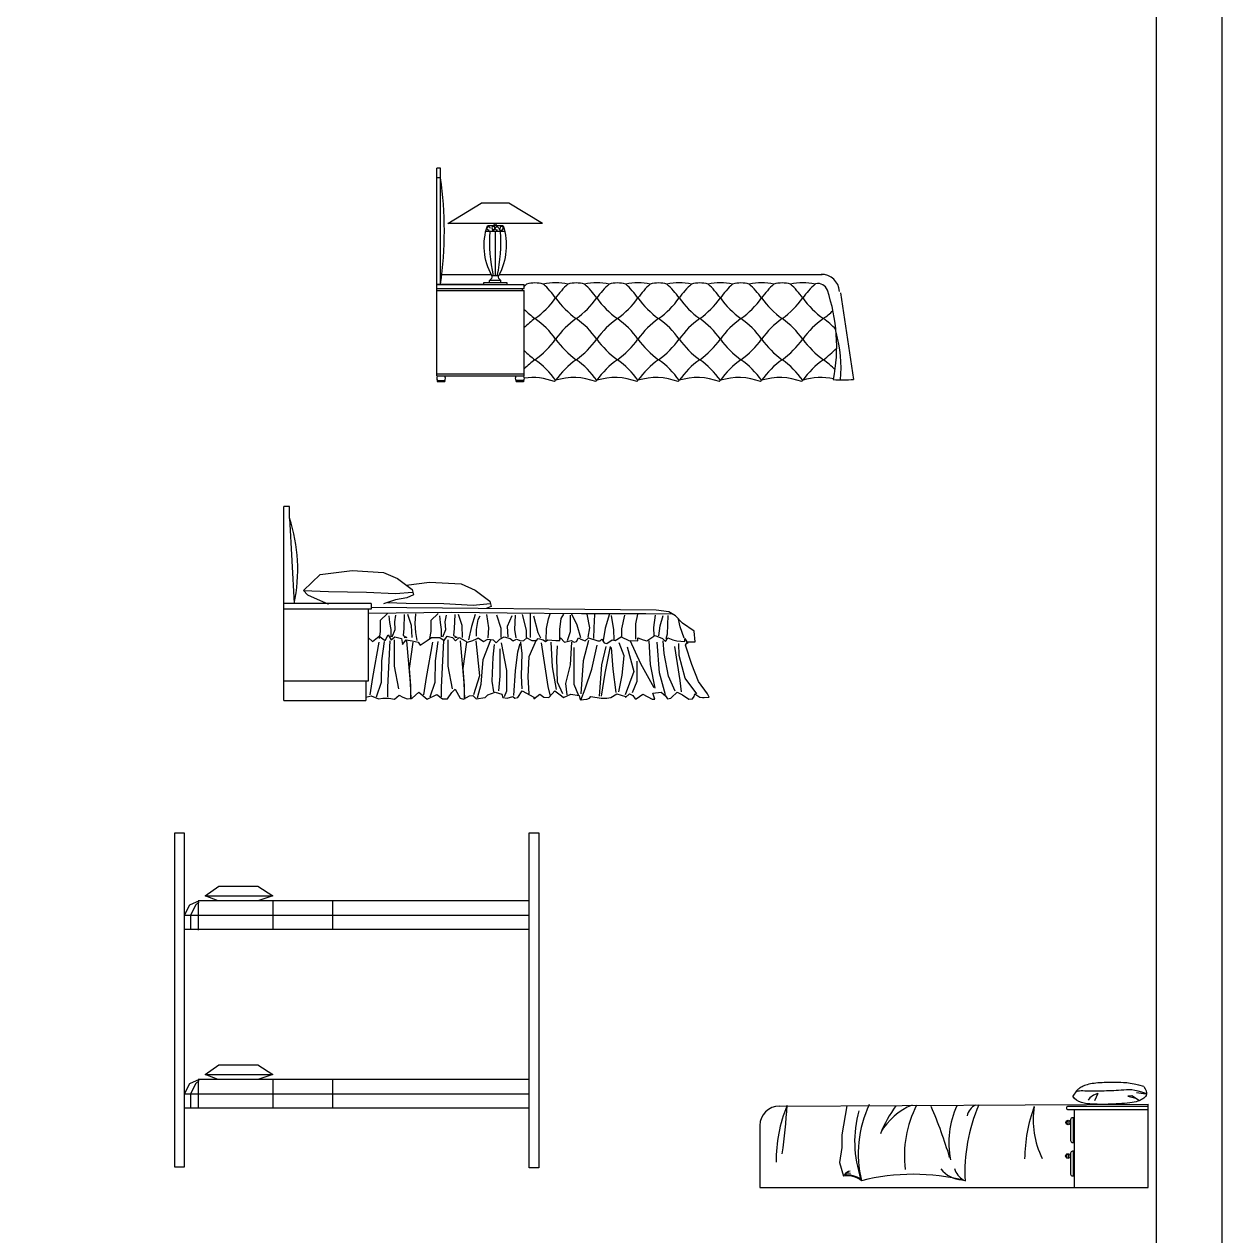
# Model space of a CAD drawing. Header units: inches. Extents: x 4.1 to 46.6, y 13.1 to 37.9.
# Drawn here: x 18.97 to 25.14, y 25.42 to 31.66 of the extents above; entities that cross this region are included whole.
import ezdxf

# ---------------------------------------------------------------- set-up
doc = ezdxf.new("R2010")
doc.units = ezdxf.units.IN
doc.header["$MEASUREMENT"] = 0
for name, color, linetype in [('02', 2, 'Continuous'), ('1', 1, 'Continuous'), ('4', 4, 'Continuous'), ('kadrbm', 4, 'Continuous')]:
    doc.layers.add(name, color=color, linetype=linetype)

# ---------------------------------------------------------------- blocks, each defined once
blk = doc.blocks.new('kadrbm')
at = {"layer": 'kadrbm', "color": 4}
blk.add_lwpolyline([(0, 0), (0, 24.7972), (21, 24.7972), (21, 0), (0, 0)], close=True, dxfattribs=at)
blk.add_lwpolyline([(20.6631, 0.3257), (20.6631, 24.4603), (0.3369, 24.4603), (0.3369, 0.3257), (20.6631, 0.3257)], dxfattribs=at)

msp = doc.modelspace()

# ---------------------------------------------------------------- linework, layer by layer
at = {"layer": '02'}
for p, q in [((21.1187, 30.9176), (21.0987, 30.9176)), ((21.1187, 30.8676), (21.0987, 30.8676)), ((21.1251, 30.3701), (21.3787, 30.3701)), ((21.4205, 30.3701), (23.0835, 30.3701)), ((21.0987, 30.3201), (21.3415, 30.3201)), ((21.0987, 30.2974), (21.5487, 30.2974)), ((21.0987, 30.2874), (21.5487, 30.2874)), ((23.1778, 30.2747), (23.2452, 29.8293)), ((21.0987, 29.8574), (21.5487, 29.8574)), ((21.0987, 29.8474), (21.5487, 29.8474)), ((21.1025, 29.8227), (21.1395, 29.8227)), ((21.1031, 29.8174), (21.1395, 29.8176)), ((21.545, 29.8227), (21.508, 29.8227)), ((20.7605, 28.645), (20.3105, 28.645)), ((21.5751, 27.493), (21.6242, 27.493)), ((21.5751, 27.143), (19.87, 27.143)), ((22.8626, 26.086), (24.7626, 26.0959)), ((24.3826, 25.6662), (24.3826, 26.0662)), ((22.7626, 25.9928), (22.7626, 25.6662)), ((24.3826, 26.0162), (24.3776, 26.0162)), ((24.3826, 25.9087), (24.3776, 25.9087)), ((24.3826, 25.8437), (24.3776, 25.8437)), ((24.3826, 25.7362), (24.3776, 25.7362)), ((22.7626, 25.6662), (24.7626, 25.6662))]:
    msp.add_line(p, q, dxfattribs=at)
for points in [[(21.1557, 30.6323), (21.3279, 30.7373)], [(21.4706, 30.7374), (21.3278, 30.7374)], [(21.6429, 30.6324), (21.4705, 30.7373)], [(21.6428, 30.6324), (21.1556, 30.6324)], [(21.4483, 30.5914), (21.3509, 30.5914)], [(21.4401, 30.6208), (21.3591, 30.6208)], [(21.3992, 30.5914), (21.3992, 30.3633)], [(21.3415, 30.3279), (21.459, 30.3279)], [(21.3415, 30.3174), (21.3415, 30.3279)], [(21.4294, 30.3384), (21.3699, 30.3384)], [(21.3699, 30.3278), (21.3699, 30.3384)], [(21.4169, 30.3633), (21.3824, 30.3633)], [(21.4294, 30.3278), (21.4294, 30.3384)], [(21.459, 30.3279), (21.459, 30.3174)], [(20.413, 28.7413), (20.499, 28.8246), (20.6624, 28.8444), (20.824, 28.8354), (20.8967, 28.8029), (20.9719, 28.7463), (20.9794, 28.7188), (20.9443, 28.7038), (20.8867, 28.6937), (20.824, 28.6737)], [(20.9403, 28.7701), (21.0619, 28.7848), (21.2236, 28.7758), (21.2962, 28.7433), (21.3714, 28.6867), (21.3789, 28.6592), (21.3536, 28.6483)], [(20.413, 28.7413), (20.4331, 28.7188), (20.4682, 28.7038), (20.5383, 28.6737), (20.5408, 28.6737)], [(20.413, 28.7413), (20.5408, 28.7363), (20.7363, 28.7338), (20.8867, 28.7263), (20.9744, 28.7338)], [(20.7335, 28.1919), (20.7609, 28.1987), (20.7979, 28.1845), (20.8207, 28.1874), (20.852, 28.1874), (20.8805, 28.1817), (20.9053, 28.2027), (20.9234, 28.1919), (20.946, 28.1845), (20.9716, 28.1874), (21.0058, 28.2187), (21.0486, 28.1817), (21.0986, 28.2063), (21.1283, 28.1845), (21.154, 28.1845), (21.1767, 28.2158), (21.1938, 28.2329), (21.2195, 28.1874), (21.2366, 28.1817), (21.2679, 28.1987), (21.285, 28.2016), (21.3021, 28.1845), (21.3477, 28.1902), (21.3619, 28.2044), (21.3989, 28.2187), (21.4331, 28.2073), (21.4388, 28.1902), (21.4616, 28.1874), (21.4901, 28.1959), (21.5015, 28.1874), (21.5157, 28.1902), (21.5385, 28.2244), (21.5983, 28.193), (21.5983, 28.1845), (21.6297, 28.2073), (21.6496, 28.193), (21.6752, 28.1902), (21.6923, 28.2101), (21.7066, 28.2244), (21.7408, 28.1987), (21.7521, 28.1902), (21.7892, 28.2073), (21.8319, 28.2016), (21.8376, 28.1788), (21.8718, 28.1817), (21.886, 28.1874), (21.8917, 28.1959), (21.9458, 28.1874), (21.9743, 28.1874), (21.9943, 28.1902), (22.0256, 28.2101), (22.0712, 28.1959), (22.0712, 28.1902), (22.0911, 28.2101), (22.1082, 28.2016), (22.1196, 28.1845), (22.1253, 28.1845), (22.1595, 28.2073), (22.2079, 28.1817), (22.2222, 28.1817), (22.2108, 28.213), (22.2535, 28.2187), (22.2763, 28.1987), (22.2877, 28.1845), (22.3048, 28.1874), (22.3076, 28.1902), (22.3361, 28.2187), (22.3646, 28.2044), (22.3959, 28.1817), (22.4159, 28.1845), (22.4244, 28.1959), (22.4273, 28.2101), (22.4529, 28.193), (22.4671, 28.1902), (22.4757, 28.1902), (22.5013, 28.193), (22.4928, 28.2101), (22.4472, 28.2727), (22.413, 28.361), (22.3788, 28.4606), (22.3902, 28.4777), (22.4301, 28.4777), (22.4244, 28.5317), (22.3646, 28.5744), (22.3276, 28.6114), (22.2934, 28.6314), (22.2279, 28.6399), (20.7605, 28.654)], [(20.845, 28.6804), (20.9404, 28.6767), (21.1358, 28.6742), (21.2862, 28.6667), (21.3739, 28.6742)], [(20.8449, 28.6239), (20.8078, 28.5869), (20.8078, 28.5313), (20.8017, 28.4943)], [(20.8635, 28.5035), (20.8635, 28.5406), (20.8573, 28.5776), (20.8542, 28.6116)], [(20.8696, 28.5035), (20.8851, 28.5406), (20.882, 28.5807), (20.8882, 28.6147)], [(20.9314, 28.6178), (20.9283, 28.5468), (20.9253, 28.5097), (20.9438, 28.5005), (20.9314, 28.4974)], [(20.9716, 28.5005), (20.9685, 28.5622), (20.95, 28.6178)], [(20.9972, 28.485), (20.991, 28.5252), (20.9879, 28.5715), (20.991, 28.6209)], [(21.1053, 28.6239), (21.0682, 28.5869), (21.0682, 28.5313), (21.0621, 28.4943)], [(21.1239, 28.5035), (21.1239, 28.5406), (21.1177, 28.5776), (21.1146, 28.6116)], [(21.1301, 28.5035), (21.1455, 28.5406), (21.1424, 28.5807), (21.1486, 28.6147)], [(21.1919, 28.6178), (21.1888, 28.5468), (21.1857, 28.5097), (21.2042, 28.5005), (21.1919, 28.4974)], [(21.232, 28.5005), (21.2289, 28.5622), (21.2104, 28.6178)], [(21.2969, 28.6178), (21.2784, 28.556), (21.2629, 28.4881)], [(21.3031, 28.5066), (21.3031, 28.5406), (21.3124, 28.5931), (21.3216, 28.6116)], [(21.3556, 28.6178), (21.3649, 28.5499), (21.3618, 28.4974)], [(21.4298, 28.5005), (21.4298, 28.5468), (21.4082, 28.6147)], [(21.4854, 28.6116), (21.4607, 28.556), (21.4638, 28.5035)], [(21.507, 28.4974), (21.5009, 28.5406), (21.5039, 28.6147)], [(21.5379, 28.6178), (21.5596, 28.5375), (21.5596, 28.5005)], [(21.5812, 28.5005), (21.5812, 28.627)], [(21.5967, 28.6116), (21.6183, 28.5252), (21.6337, 28.4974)], [(21.6615, 28.485), (21.6646, 28.5468), (21.6739, 28.5962), (21.6832, 28.6209)], [(21.7326, 28.485), (21.7329, 28.5416), (21.7401, 28.5979), (21.7531, 28.6196)], [(21.7863, 28.6153), (21.7863, 28.5286), (21.7704, 28.4824)], [(21.8412, 28.4983), (21.821, 28.5633), (21.7936, 28.6196)], [(21.8716, 28.6196), (21.8846, 28.5488), (21.8774, 28.5012)], [(21.9077, 28.4954), (21.9092, 28.5503), (21.9135, 28.6181)], [(21.9886, 28.6225), (21.9655, 28.5474), (21.9554, 28.4839)], [(22.0118, 28.4882), (22.0103, 28.5387), (21.9988, 28.6124)], [(22.0652, 28.6153), (22.0493, 28.5445), (22.0493, 28.5055)], [(22.1245, 28.4911), (22.1245, 28.5705), (22.1346, 28.6196)], [(22.2242, 28.6153), (22.2155, 28.5517), (22.217, 28.5084)], [(22.243, 28.5084), (22.2487, 28.5604), (22.2646, 28.6124)], [(22.2878, 28.6138), (22.2849, 28.5171), (22.2791, 28.4925)], [(22.373, 28.4969), (22.3528, 28.5546), (22.3441, 28.595)], [(20.7455, 28.4978), (20.7469, 28.4974), (20.7685, 28.4788), (20.8025, 28.5066), (20.8334, 28.485), (20.8489, 28.5128), (20.8643, 28.4881), (20.8828, 28.5035), (20.9168, 28.4943), (20.923, 28.4634), (20.9416, 28.4881), (20.9725, 28.4819), (21.0034, 28.4758), (21.0126, 28.4603), (21.0497, 28.485), (21.0713, 28.5005), (21.1146, 28.5005), (21.1362, 28.485), (21.1517, 28.5066), (21.1795, 28.5005), (21.1949, 28.4819), (21.2135, 28.5005), (21.2444, 28.4819), (21.2567, 28.4758), (21.2846, 28.485), (21.3062, 28.4943), (21.3124, 28.4974), (21.3402, 28.4788), (21.3618, 28.4912), (21.3896, 28.4881), (21.4051, 28.4727), (21.4236, 28.4912), (21.4452, 28.5035), (21.4761, 28.4943), (21.4916, 28.4819), (21.5101, 28.4912), (21.5318, 28.4819), (21.5472, 28.485), (21.5627, 28.4974), (21.5874, 28.485), (21.6121, 28.485), (21.6214, 28.4943), (21.6461, 28.4881), (21.6585, 28.4788), (21.6708, 28.4881), (21.711, 28.485), (21.7326, 28.485), (21.7357, 28.4974), (21.7573, 28.4758), (21.7913, 28.485), (21.8068, 28.4758), (21.8191, 28.4788), (21.8284, 28.4974), (21.8408, 28.4912), (21.8624, 28.4819), (21.8809, 28.4974), (21.9273, 28.4819), (21.9396, 28.4819), (21.9489, 28.4912), (21.9613, 28.4727), (21.9736, 28.4696), (22.0014, 28.4881), (22.0169, 28.485), (22.0478, 28.5035), (22.088, 28.485), (22.1343, 28.4819), (22.1343, 28.4974), (22.1621, 28.4881), (22.1807, 28.4819), (22.2116, 28.5035), (22.2239, 28.5097), (22.261, 28.4943), (22.2765, 28.4788), (22.2888, 28.4974), (22.3135, 28.4881), (22.3352, 28.4819), (22.3753, 28.4788), (22.3753, 28.4943), (22.3908, 28.4696)], [(20.8011, 28.4758), (20.7671, 28.2936), (20.7547, 28.2041)], [(20.7887, 28.1948), (20.8134, 28.2689), (20.8165, 28.38), (20.8289, 28.4788)], [(20.8567, 28.4819), (20.8443, 28.2442), (20.8443, 28.1948)], [(20.9031, 28.2349), (20.8814, 28.3523), (20.8814, 28.4881)], [(20.9432, 28.4819), (20.9618, 28.2658), (20.9649, 28.1824), (20.9649, 28.2504), (20.9587, 28.3399), (20.9772, 28.4758)], [(21.0775, 28.4758), (21.0435, 28.2936), (21.0312, 28.2041)], [(21.0652, 28.1948), (21.0899, 28.2689), (21.093, 28.38), (21.1053, 28.4788)], [(21.1331, 28.4819), (21.1208, 28.2442), (21.1208, 28.1948)], [(21.1795, 28.2349), (21.1579, 28.3523), (21.1579, 28.4881)], [(21.2197, 28.4819), (21.2382, 28.2658), (21.2413, 28.1824), (21.2413, 28.2504), (21.2351, 28.3399), (21.2537, 28.4758)], [(21.3, 28.4819), (21.3185, 28.3029), (21.2876, 28.2041)], [(21.3093, 28.1886), (21.3278, 28.2596), (21.3371, 28.3862), (21.3773, 28.4881)], [(21.3927, 28.2195), (21.3834, 28.2751), (21.3896, 28.3986), (21.3958, 28.4634)], [(21.4298, 28.4727), (21.4576, 28.3306), (21.4576, 28.2226), (21.4452, 28.1948)], [(21.4947, 28.201), (21.5039, 28.3276), (21.5163, 28.4264), (21.5287, 28.4696)], [(21.5379, 28.2349), (21.5348, 28.3029), (21.5379, 28.4171), (21.5318, 28.4758)], [(21.575, 28.2102), (21.5688, 28.2967), (21.575, 28.4017), (21.6121, 28.4881)], [(21.6368, 28.4727), (21.6708, 28.2473), (21.6832, 28.1979)], [(21.6863, 28.4758), (21.6924, 28.3492), (21.7141, 28.2318)], [(21.7481, 28.2102), (21.7203, 28.2689), (21.7172, 28.3924), (21.7203, 28.4572)], [(21.7697, 28.2041), (21.7635, 28.2627), (21.7882, 28.3584), (21.7944, 28.4758)], [(21.8809, 28.485), (21.8531, 28.38), (21.8408, 28.2102)], [(21.8408, 28.1763), (21.8624, 28.2349), (21.8964, 28.3368), (21.9242, 28.4603)], [(22.0354, 28.2195), (22.054, 28.3059), (22.0633, 28.4047), (22.0385, 28.4727)], [(22.2178, 28.2411), (22.1498, 28.3646), (22.0942, 28.485)], [(22.2239, 28.238), (22.1992, 28.3615), (22.193, 28.4819)], [(22.2765, 28.2041), (22.2456, 28.3183), (22.2332, 28.4758)], [(22.3259, 28.2226), (22.2919, 28.2998), (22.2703, 28.4171), (22.2641, 28.4819)], [(22.4371, 28.2102), (22.3784, 28.2905), (22.3475, 28.4078), (22.3444, 28.4696)], [(21.4236, 28.4418), (21.4236, 28.2998), (21.4174, 28.2257)], [(21.8037, 28.448), (21.8037, 28.2596), (21.8284, 28.201)], [(21.9366, 28.1979), (21.9427, 28.2658), (21.9489, 28.3584), (21.9705, 28.4541)], [(21.9922, 28.4541), (21.9644, 28.3152), (21.9458, 28.1979)], [(22.0231, 28.2164), (22.0076, 28.3368), (21.9984, 28.448)], [(22.0787, 28.4511), (22.1127, 28.3245), (22.0694, 28.2041)], [(22.3228, 28.4541), (22.3506, 28.2782), (22.3568, 28.2195)], [(22.1065, 28.2164), (22.1312, 28.2751), (22.1312, 28.377)], [(21.6242, 27.493), (21.6242, 25.768), (21.5751, 25.768), (21.5751, 27.493)], [(19.9057, 27.1697), (19.9771, 27.2187), (20.178, 27.2187), (20.2538, 27.1697), (20.178, 27.143)], [(19.9726, 27.143), (19.9057, 27.1697), (20.2494, 27.1697)], [(19.8744, 27.143), (19.8253, 27.1207), (19.7985, 27.0672)], [(19.8744, 27.1385), (19.8566, 27.1207), (19.8298, 27.0672), (19.8298, 27.0009)], [(19.87, 27.143), (19.87, 26.992)], [(20.2538, 27.143), (20.2538, 26.9965)], [(20.5619, 27.143), (20.5619, 26.9965)], [(21.5751, 27.0672), (19.7985, 27.0672)], [(21.5751, 26.9965), (19.7985, 26.9965)], [(19.9057, 26.2493), (19.9771, 26.2983), (20.178, 26.2983), (20.2538, 26.2493), (20.178, 26.2225)], [(19.8744, 26.2225), (19.8253, 26.2003), (19.7985, 26.1468)], [(19.8744, 26.2181), (19.8566, 26.2003), (19.8298, 26.1468), (19.8298, 26.0761)], [(19.87, 26.2225), (19.87, 26.0761)], [(21.5751, 26.2225), (19.87, 26.2225)], [(19.9726, 26.2225), (19.9057, 26.2493), (20.2494, 26.2493)], [(20.2538, 26.2225), (20.2538, 26.0761)], [(20.5619, 26.2225), (20.5619, 26.0761)], [(21.5751, 26.1468), (19.7985, 26.1468)], [(24.7402, 26.1878), (24.7139, 26.1946), (24.6906, 26.1996), (24.6701, 26.203), (24.6519, 26.2053), (24.6357, 26.2066), (24.6209, 26.2072), (24.6073, 26.2073), (24.5945, 26.2073), (24.582, 26.2072), (24.5699, 26.2072), (24.5582, 26.2072), (24.5467, 26.2072), (24.5355, 26.207), (24.5246, 26.2067), (24.514, 26.2063), (24.5036, 26.2056), (24.4934, 26.2046), (24.4836, 26.2034), (24.474, 26.202), (24.4649, 26.2003), (24.4563, 26.1984), (24.4481, 26.1963), (24.4405, 26.194), (24.4335, 26.1916), (24.4272, 26.1889), (24.4215, 26.1862), (24.4165, 26.1834), (24.412, 26.1807), (24.4082, 26.1781), (24.4049, 26.1756), (24.4021, 26.1735), (24.3999, 26.1717), (24.3981, 26.1702), (24.3965, 26.1687), (24.3948, 26.1668), (24.3927, 26.1641), (24.3899, 26.1603), (24.386, 26.1548), (24.3808, 26.1473), (24.374, 26.1375)], [(24.7402, 26.1878), (24.7471, 26.1749), (24.7513, 26.1641), (24.7532, 26.155), (24.753, 26.1474), (24.7512, 26.1411), (24.748, 26.1358), (24.7439, 26.1312), (24.7391, 26.1272), (24.734, 26.1235), (24.7284, 26.12), (24.7224, 26.1168), (24.7156, 26.1139), (24.7081, 26.1112), (24.6995, 26.1087), (24.69, 26.1065), (24.6792, 26.1045), (24.6671, 26.1027), (24.654, 26.1012), (24.6401, 26.0999), (24.6257, 26.0987), (24.6112, 26.0978), (24.5967, 26.097), (24.5827, 26.0963), (24.5693, 26.0958), (24.5567, 26.0954), (24.5449, 26.0951), (24.5336, 26.0949), (24.5224, 26.0949), (24.5113, 26.0951), (24.4998, 26.0954), (24.4877, 26.0958), (24.4749, 26.0964), (24.4612, 26.0973), (24.4468, 26.0986), (24.4323, 26.1009), (24.4182, 26.1043), (24.4048, 26.1094), (24.3927, 26.1164), (24.3823, 26.1256), (24.374, 26.1375)], [(24.7495, 26.1505), (24.7294, 26.1583), (24.711, 26.1638), (24.6941, 26.1672), (24.6784, 26.1691), (24.6637, 26.1697), (24.6497, 26.1693), (24.6363, 26.1685), (24.6231, 26.1675), (24.6101, 26.1666), (24.5972, 26.1658), (24.5844, 26.1652), (24.5718, 26.1648), (24.5595, 26.1644), (24.5474, 26.1641), (24.5357, 26.1638), (24.5244, 26.1636), (24.5135, 26.1633), (24.503, 26.1631), (24.4929, 26.163), (24.483, 26.1629), (24.4733, 26.1628), (24.4637, 26.1629), (24.4543, 26.1631), (24.4449, 26.1634), (24.4355, 26.1639), (24.4263, 26.1643), (24.4174, 26.1643), (24.4091, 26.1639), (24.4014, 26.1627), (24.3946, 26.1606), (24.3888, 26.1572), (24.3843, 26.1524)], [(24.5029, 26.1514), (24.4805, 26.1421), (24.4618, 26.1291), (24.4525, 26.116)], [(24.5029, 26.1514), (24.4861, 26.1141)], [(24.7028, 26.1561), (24.7495, 26.1487)], [(23.2099, 26.0872), (23.1852, 25.9375), (23.1852, 25.873), (23.172, 25.7964), (23.1936, 25.7258)], [(24.7178, 26.1132), (24.6785, 26.1393), (24.658, 26.1375), (24.6982, 26.1263)], [(21.5751, 26.0761), (19.7985, 26.0761)], [(24.3492, 26.0105), (24.3476, 26.0105), (24.3469, 26.0097), (24.3461, 26.0093), (24.3453, 26.0089), (24.3453, 26.0081), (24.3449, 26.0081), (24.3445, 26.0078), (24.3445, 26.0062), (24.3441, 26.0058), (24.3437, 26.005), (24.3437, 26.0035), (24.3434, 26.0031), (24.3434, 25.9973), (24.3437, 25.9973), (24.3437, 25.9969), (24.3441, 25.9969), (24.3441, 25.9957), (24.3445, 25.9957), (24.3445, 25.9953), (24.3449, 25.9949), (24.3457, 25.9946), (24.3457, 25.9942)], [(24.355, 26.0109), (24.3546, 26.0097), (24.3546, 26.0093), (24.3542, 26.0081), (24.3538, 26.0078), (24.3538, 26.005), (24.3535, 26.0043), (24.3535, 26.0035), (24.3531, 26.0031), (24.3531, 25.9953), (24.3535, 25.9953), (24.3535, 25.9938)], [(24.346, 25.8376), (24.3444, 25.8376), (24.3436, 25.8369), (24.3429, 25.8365), (24.3421, 25.8361), (24.3421, 25.8353), (24.3417, 25.8353), (24.3413, 25.8349), (24.3413, 25.8334), (24.3409, 25.833), (24.3405, 25.8322), (24.3405, 25.8306), (24.3401, 25.8303), (24.3401, 25.8244), (24.3405, 25.8244), (24.3405, 25.824), (24.3409, 25.824), (24.3409, 25.8229), (24.3413, 25.8229), (24.3413, 25.8225), (24.3417, 25.8221), (24.3425, 25.8217), (24.3425, 25.8213)], [(24.3518, 25.838), (24.3514, 25.8369), (24.3514, 25.8365), (24.351, 25.8353), (24.3506, 25.8349), (24.3506, 25.8322), (24.3502, 25.8314), (24.3502, 25.8306), (24.3498, 25.8303), (24.3498, 25.8225), (24.3502, 25.8225), (24.3502, 25.8209)]]:
    msp.add_lwpolyline(points, dxfattribs=at)
for points in [[(21.3823, 30.3633, -0.207098), (21.3591, 30.6208, -0.207098)], [(21.3906, 30.363, -0.072642), (21.3741, 30.5908, -0.072642)], [(21.4251, 30.5908, -0.072642), (21.4086, 30.363, -0.072642)], [(21.4401, 30.6208, -0.207098), (21.4169, 30.3633, -0.207098)], [(21.3823, 30.3633, -0.315451), (21.3701, 30.3384, -0.315451)], [(21.4292, 30.3384, -0.315451), (21.4169, 30.3633, -0.315451)], [(21.5487, 30.1896, 0.040504), (21.6045, 30.1427, 0.083777), (21.7106, 30.2487, 0.053016), (21.6475, 30.3201)], [(21.5616, 30.3201, 0.009867), (21.5487, 30.3079, 0.009867)], [(21.7738, 30.3201, 0.053016), (21.7106, 30.2487, 0.083777), (21.8167, 30.1427, 0.083777), (21.9227, 30.2487, 0.053016), (21.8596, 30.3201, 0.053016)], [(21.9859, 30.3201, 0.053016), (21.9227, 30.2487, 0.083777), (22.0288, 30.1427, 0.083777), (22.1349, 30.2487, 0.053016), (22.0717, 30.3201, 0.053016)], [(22.198, 30.3201, 0.053016), (22.1349, 30.2487, 0.083777), (22.2409, 30.1427, 0.083777), (22.347, 30.2487, 0.053016), (22.2839, 30.3201, 0.053016)], [(22.4102, 30.3201, 0.053016), (22.347, 30.2487, 0.083777), (22.4531, 30.1427, 0.083777), (22.5591, 30.2487, 0.053016), (22.496, 30.3201, 0.053016)], [(22.6223, 30.3201, 0.053016), (22.5591, 30.2487, 0.083777), (22.6652, 30.1427, 0.083777), (22.7713, 30.2487, 0.053016), (22.7081, 30.3201, 0.053016)], [(22.8344, 30.3201, 0.053016), (22.7713, 30.2487, 0.083777), (22.8773, 30.1427, 0.083777), (22.9834, 30.2487, 0.053016), (22.9202, 30.3201, 0.053016)], [(23.0466, 30.3201, 0.053016), (22.9834, 30.2487, 0.083777), (23.0895, 30.1427, 0.035653), (23.139, 30.1835, 0.035653)], [(21.5487, 29.9775, 0.040504), (21.6045, 29.9305, 0.083777), (21.7106, 30.0366, 0.083777), (21.6045, 30.1427, 0.040504), (21.5487, 30.0957, 0.040504)], [(23.1539, 30.087, 0.047307), (23.0895, 30.1427, 0.083777), (22.9834, 30.0366, 0.083777), (23.0895, 29.9305, 0.050784), (23.1581, 29.9907, 0.050784)], [(21.7056, 29.8176, 0.004699), (21.7106, 29.8245, 0.083777), (21.6045, 29.9305, 0.040504), (21.5487, 29.8836, 0.040504)], [(21.9178, 29.8176, 0.004699), (21.9227, 29.8245, 0.083777), (21.8167, 29.9305, 0.083777), (21.7106, 29.8245)], [(22.1299, 29.8176, 0.004699), (22.1349, 29.8245, 0.083777), (22.0288, 29.9305, 0.083777), (21.9227, 29.8245)], [(22.342, 29.8176, 0.004699), (22.347, 29.8245, 0.083777), (22.2409, 29.9305, 0.083777), (22.1349, 29.8245)], [(22.5542, 29.8176, 0.004699), (22.5591, 29.8245, 0.083777), (22.4531, 29.9305, 0.083777), (22.347, 29.8245)], [(22.7663, 29.8176, 0.004699), (22.7713, 29.8245, 0.083777), (22.6652, 29.9305, 0.083777), (22.5591, 29.8245)], [(22.9784, 29.8176, 0.004699), (22.9834, 29.8245, 0.083777), (22.8773, 29.9305, 0.083777), (22.7713, 29.8245)], [(23.1501, 29.8788, 0.044306), (23.0895, 29.9305, 0.083777), (22.9834, 29.8245)]]:
    msp.add_lwpolyline(points, format="xyb", dxfattribs=at)
for points in [[(21.8167, 29.9305, 0.083777), (21.9227, 30.0366, 0.083777), (21.8167, 30.1427, 0.083777), (21.7106, 30.0366, 0.083777)], [(22.0288, 29.9305, 0.083777), (22.1349, 30.0366, 0.083777), (22.0288, 30.1427, 0.083777), (21.9227, 30.0366, 0.083777)], [(22.2409, 29.9305, 0.083777), (22.347, 30.0366, 0.083777), (22.2409, 30.1427, 0.083777), (22.1349, 30.0366, 0.083777)], [(22.4531, 29.9305, 0.083777), (22.5591, 30.0366, 0.083777), (22.4531, 30.1427, 0.083777), (22.347, 30.0366, 0.083777)], [(22.6652, 29.9305, 0.083777), (22.7713, 30.0366, 0.083777), (22.6652, 30.1427, 0.083777), (22.5591, 30.0366, 0.083777)], [(22.8773, 29.9305, 0.083777), (22.9834, 30.0366, 0.083777), (22.8773, 30.1427, 0.083777), (22.7713, 30.0366, 0.083777)], [(24.3626, 25.9087, 0.414214), (24.3726, 25.8987), (24.3776, 25.8987), (24.3776, 26.0262), (24.3726, 26.0262, 0.414214), (24.3626, 26.0162)], [(24.3626, 25.7362, 0.414214), (24.3726, 25.7262), (24.3776, 25.7262), (24.3776, 25.8537), (24.3726, 25.8537, 0.414214), (24.3626, 25.8437)]]:
    msp.add_lwpolyline(points, format="xyb", close=True, dxfattribs=at)
msp.add_lwpolyline([(19.7494, 27.493), (19.7985, 27.493), (19.7985, 25.7709), (19.7494, 25.7709)], close=True, dxfattribs=at)
for centre in [(24.3507, 26.0015), (24.3483, 25.829)]:
    msp.add_circle(centre, 0.0119, dxfattribs=at)
for centre, radius, start, end in [((21.3647, 30.6068), 0.00768, 119.4364, 301.41738), ((21.3656, 30.6044), 0.0102, 11.11614, 117.18141), ((21.39, 30.6092), 0.00804, 0.25256, 261.84171), ((21.3881, 30.6078), 0.0101, 249.1053, 8.40516), ((21.4078, 30.6068), 0.00768, 119.4364, 301.41738), ((21.4087, 30.6044), 0.0102, 11.11614, 117.18141), ((21.4291, 30.609), 0.0107, 194.17222, 261.89187), ((21.4331, 30.6092), 0.00804, 0.25256, 200.77521), ((21.4312, 30.6078), 0.0101, 249.1053, 8.40516), ((23.0804, 30.2786), 0.0916, 2.0559, 91.92584), ((21.6045, 30.1577), 0.168, 75.19627, 104.80373), ((21.7106, 29.9961), 0.3302, 78.97276, 101.02724), ((21.8167, 30.1577), 0.168, 75.19627, 104.80373), ((21.9227, 29.9961), 0.3302, 78.97276, 101.02724), ((22.0288, 30.1577), 0.168, 75.19627, 104.80373), ((22.1349, 29.9961), 0.3302, 78.97276, 101.02724), ((22.2409, 30.1577), 0.168, 75.19627, 104.80373), ((22.347, 29.9961), 0.3302, 78.97276, 101.02724), ((22.4531, 30.1577), 0.168, 75.19627, 104.80373), ((22.5591, 29.9961), 0.3302, 78.97276, 101.02724), ((22.6652, 30.1577), 0.168, 75.19627, 104.80373), ((22.7713, 29.9961), 0.3302, 78.97276, 101.02724), ((22.8773, 30.1577), 0.168, 75.19627, 104.80373), ((22.9834, 29.9961), 0.3302, 78.97276, 101.02724), ((23.0726, 30.2334), 0.0905, 104.15257, 106.75126), ((23.0627, 30.2727), 0.05, 18.85091, 104.15257), ((22.2608, 29.999), 0.8973, 349.02564, 18.85091), ((22.4664, 29.8835), 0.7141, 355.43453, 15.2872), ((21.5921, 29.5206), 0.3179, 69.0795, 97.85611), ((21.8042, 29.5206), 0.3179, 69.0795, 107.12838), ((22.0164, 29.5206), 0.3179, 69.0795, 107.12838), ((22.2285, 29.5206), 0.3179, 69.0795, 107.12838), ((22.4406, 29.5206), 0.3179, 69.0795, 107.12838), ((22.6528, 29.5206), 0.3179, 69.0795, 107.12838), ((22.8649, 29.5206), 0.3179, 69.0795, 107.12838), ((23.077, 29.5206), 0.3179, 78.12257, 107.12838), ((23.1859, 30.4767), 0.6501, 266.00083, 275.23167), ((22.8626, 25.986), 0.1, 90, 180), ((23.6116, 25.7993), 0.766, 157.77948, 180.1422), ((20.1601, 26.2404), 2.7467, 351.63499, 356.83939), ((23.8714, 25.8393), 0.6022, 155.00407, 193.20332), ((24.0091, 25.6876), 0.6766, 143.7973, 157.75012), ((23.6727, 25.7845), 0.332, 112.28228, 149.98933), ((24.0849, 25.8286), 0.5782, 153.05808, 186.79768), ((24.1851, 25.8986), 0.4498, 155.13823, 191.32902), ((24.6893, 25.7461), 0.871, 156.60272, 183.03561), ((23.9008, 26.0227), 0.0728, 111.17628, 169.16938), ((24.9285, 25.8077), 0.8026, 159.82493, 179.46285), ((24.6132, 26.0155), 0.4435, 171.0477, 206.66344), ((23.8388, 25.9043), 0.5884, 164.41802, 199.13125), ((21.3673, 25.1133), 2.476, 16.62472, 23.06754), ((23.213, 25.6132), 0.1142, 50.82825, 99.79269), ((23.2342, 25.7103), 0.0419, 98.58703, 151.37584), ((23.2207, 25.7111), 0.0302, 71.93213, 140.22948), ((23.213, 25.6132), 0.1182, 53.25172, 97.5333), ((23.5523, 24.639), 1.0959, 75.88879, 104.11121), ((23.8118, 25.8554), 0.1497, 218.21126, 266.25707), ((23.8639, 25.7946), 0.1036, 197.19773, 238.75332)]:
    msp.add_arc(centre, radius, start, end, dxfattribs=at)
at = {"layer": '1'}
for p, q in [((21.508, 29.8176), (21.545, 29.8176)), ((20.3105, 28.175), (20.7335, 28.175))]:
    msp.add_line(p, q, dxfattribs=at)
at = {"layer": '4'}
for p, q in [((21.0987, 29.8474), (21.0987, 30.9176)), ((21.1187, 30.3174), (21.1187, 30.9176)), ((21.0987, 30.3174), (21.5487, 30.3174)), ((21.5397, 30.2874), (21.5397, 30.2974)), ((21.5487, 30.2974), (21.5487, 30.3174)), ((21.5487, 29.8474), (21.5487, 30.2874)), ((20.3405, 29.175), (20.3105, 29.175)), ((20.3105, 28.175), (20.3105, 29.175)), ((20.3405, 29.115), (20.3405, 29.175)), ((20.3405, 29.115), (20.3639, 28.675)), ((20.7605, 28.675), (20.3105, 28.675)), ((20.7455, 28.645), (20.7455, 28.275)), ((20.7605, 28.675), (20.7605, 28.645)), ((20.7455, 28.275), (20.3105, 28.275)), ((20.7335, 28.275), (20.7335, 28.175)), ((24.7626, 25.6662), (24.7626, 26.0959))]:
    msp.add_line(p, q, dxfattribs=at)
for points in [[(21.1026, 29.8474, 0.299279), (21.1025, 29.8227, 0.681685), (21.1031, 29.8174)], [(21.1395, 29.8176, 0.656471), (21.1395, 29.8227, 0.299279), (21.1394, 29.8474)], [(21.508, 29.8176, -0.656471), (21.508, 29.8227, -0.299279), (21.5081, 29.8474)], [(21.5449, 29.8474, -0.299279), (21.545, 29.8227, -0.681685), (21.5444, 29.8174)], [(24.7626, 26.0662), (24.3526, 26.0662, -1), (24.3526, 26.0862), (24.7626, 26.0862)]]:
    msp.add_lwpolyline(points, format="xyb", dxfattribs=at)
msp.add_lwpolyline([(20.7455, 28.625), (21.1764, 28.6301), (21.4607, 28.627), (21.8439, 28.6239), (22.1745, 28.6239), (22.3105, 28.6214)], dxfattribs=at)
msp.add_circle((21.3992, 30.6267), 0.00555, dxfattribs=at)
for centre, radius, start, end in [((19.1757, 30.5939), 1.9622, 351.98085, 8.01915), ((19.54, 28.8517), 0.8427, 347.89746, 18.20955)]:
    msp.add_arc(centre, radius, start, end, dxfattribs=at)

# ---------------------------------------------------------------- block references
at = {"layer": 'kadrbm'}
msp.add_blockref('kadrbm', (4.141, 13.1016), dxfattribs=at)

doc.saveas('drawing.dxf')
